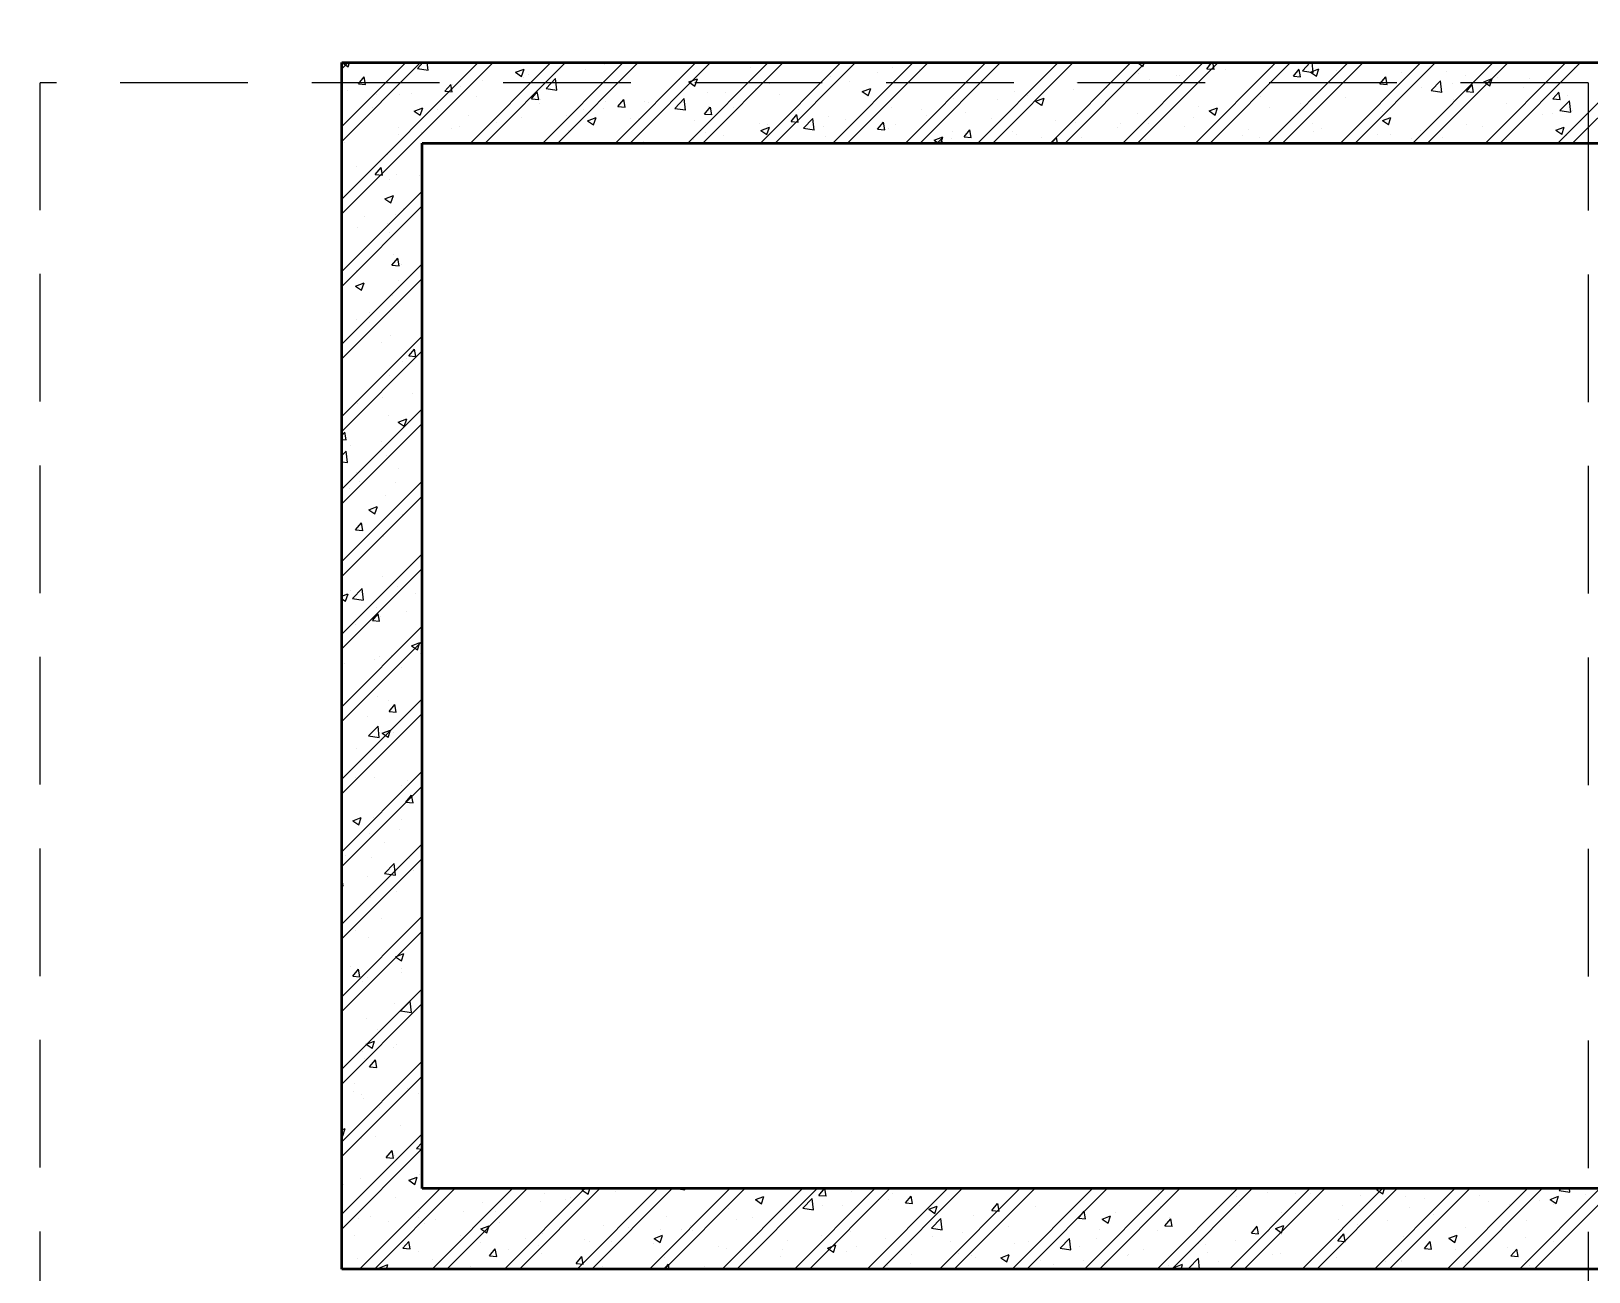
# Model space of a CAD drawing. Header units: millimetres. Extents: x 115500 to 206800, y -6300 to 53700.
# Drawn here: x 131477 to 135351, y 39643 to 42729 of the extents above; entities that cross this region are included whole.
import ezdxf

# ---------------------------------------------------------------- set-up
doc = ezdxf.new("R2010")
doc.units = ezdxf.units.MM
doc.linetypes.add('HIDDEN2', pattern=[4.7625, 3.175, -1.5875])
doc.layers.get('Defpoints').update_dxf_attribs({"color": 151, "lineweight": 9})
for name, color, linetype, lineweight in [('HT_Dim Grid$0$NDC_S_DIM', 1, 'Continuous', 15), ('NDC_S_BEAM', 3, 'HIDDEN2', 20), ('NDC_S_HATCH MATERIAL', 8, 'Continuous', 13), ('NDC_S_WALL', 6, 'Continuous', 35)]:
    doc.layers.add(name, color=color, linetype=linetype, lineweight=lineweight)
doc.styles.add('HT_Dim Grid$0$NDC_DIM', font='', dxfattribs={"width": 0.75})
doc.styles.get('HT_Dim Grid$0$NDC_DIM').set_extended_font_data('Dotum')
doc.dimstyles.new('HT_Dim Grid$0$NDC_dim_150', dxfattribs={"dimscale": 150, "dimtxt": 2.5, "dimasz": 1.5, "dimexe": 1.5, "dimexo": 2.5, "dimgap": 1, "dimtad": 1, "dimdec": 0, "dimzin": 0, "dimdsep": 46, "dimtxsty": 'HT_Dim Grid$0$NDC_DIM', "dimblk": 'HT_Dim Grid$0$DIMMARK', "dimcen": 0.09, "dimdle": 1.2, "dimclrd": 1, "dimclre": 1, "dimclrt": 3, "dimadec": 0, "dimazin": 0, "dimtfac": 1, "dimtdec": 0, "dimtix": 1, "dimtofl": 0, "dimtmove": 0, "dimatfit": 3, "dimfxl": 8, "dimfxlon": 1, "dimtolj": 1, "dimtzin": 0, "dimarcsym": 0})

# ---------------------------------------------------------------- blocks, each defined once
blk = doc.blocks.new('HT_Dim Grid$0$DIMMARK')
at = {"layer": 'HT_Dim Grid$0$NDC_S_DIM', "color": 1}
blk.add_line((-1.5, 0), (1, 0), dxfattribs=at)
at = {"layer": 'HT_Dim Grid$0$NDC_S_DIM', "color": 2, "const_width": 0.1}
blk.add_lwpolyline([(-0.424, -0.424), (0.424, 0.424)], dxfattribs=at)
blk = doc.blocks.new('*D52')
at = {"layer": 'Defpoints', "color": 0, "ltscale": 200, "transparency": 16777216}
for p in [(191600, 51300), (130700, 38500), (191600, 38500)]:
    blk.add_point(p, dxfattribs=at)
at = {"layer": 'HT_Dim Grid$0$NDC_S_DIM', "color": 1, "lineweight": -2, "ltscale": 200, "transparency": 16777216}
for p, q in [((130700, 50100), (130700, 51525)), ((191600, 50100), (191600, 51525)), ((130925, 51300), (191375, 51300))]:
    blk.add_line(p, q, dxfattribs=at)
at = {"layer": 'HT_Dim Grid$0$NDC_S_DIM', "color": 1, "lineweight": -2, "ltscale": 200, "transparency": 16777216, "xscale": 225, "yscale": 225, "zscale": 225, "rotation": 180}
blk.add_blockref('HT_Dim Grid$0$DIMMARK', (130700, 51300), dxfattribs=at)
at = {"layer": 'HT_Dim Grid$0$NDC_S_DIM', "color": 1, "lineweight": -2, "ltscale": 200, "transparency": 16777216, "xscale": 225, "yscale": 225, "zscale": 225}
blk.add_blockref('HT_Dim Grid$0$DIMMARK', (191600, 51300), dxfattribs=at)
at = {"layer": 'HT_Dim Grid$0$NDC_S_DIM', "color": 3, "ltscale": 200, "transparency": 16777216, "insert": (161150, 51637.8), "char_height": 375, "attachment_point": 5, "style": 'HT_Dim Grid$0$NDC_DIM'}
blk.add_mtext('\\A1;60900', dxfattribs=at)
blk = doc.blocks.new('*D53')
at = {"layer": 'Defpoints', "color": 0, "ltscale": 200, "transparency": 16777216}
for p in [(140350, 50100), (130700, 38500), (140350, 38500)]:
    blk.add_point(p, dxfattribs=at)
at = {"layer": 'HT_Dim Grid$0$NDC_S_DIM', "color": 1, "lineweight": -2, "ltscale": 200, "transparency": 16777216}
for p, q in [((130700, 48900), (130700, 50325)), ((140350, 48900), (140350, 50325)), ((130925, 50100), (140125, 50100))]:
    blk.add_line(p, q, dxfattribs=at)
at = {"layer": 'HT_Dim Grid$0$NDC_S_DIM', "color": 1, "lineweight": -2, "ltscale": 200, "transparency": 16777216, "xscale": 225, "yscale": 225, "zscale": 225, "rotation": 180}
blk.add_blockref('HT_Dim Grid$0$DIMMARK', (130700, 50100), dxfattribs=at)
at = {"layer": 'HT_Dim Grid$0$NDC_S_DIM', "color": 1, "lineweight": -2, "ltscale": 200, "transparency": 16777216, "xscale": 225, "yscale": 225, "zscale": 225}
blk.add_blockref('HT_Dim Grid$0$DIMMARK', (140350, 50100), dxfattribs=at)
at = {"layer": 'HT_Dim Grid$0$NDC_S_DIM', "color": 3, "ltscale": 200, "transparency": 16777216, "insert": (135525, 50437.8), "char_height": 375, "attachment_point": 5, "style": 'HT_Dim Grid$0$NDC_DIM'}
blk.add_mtext('\\A1;9650', dxfattribs=at)

msp = doc.modelspace()

# ---------------------------------------------------------------- linework, layer by layer
at = {"layer": 'NDC_S_BEAM', "ltscale": 100}
for p, q in [((131500, 38950), (131500, 42600)), ((135350, 42600), (131500, 42600)), ((135350, 42600), (135350, 38950))]:
    msp.add_line(p, q, dxfattribs=at)
at = {"layer": 'NDC_S_HATCH MATERIAL', "linetype": 'Continuous', "ltscale": 100}
for p, q in [((132250, 42634.8), (132265.5, 42650.4)), ((132250, 42454.5), (132445.8, 42650.4)), ((132250, 42274.2), (132626.2, 42650.4)), ((132250, 42491.3), (132409.1, 42650.4)), ((132250, 42310.9), (132589.4, 42650.4)), ((132251.1, 42650.3), (132251.1, 42650.4)), ((132251.1, 42650.3), (132266, 42640.3)), ((132266, 42640.2), (132269.4, 42650.4)), ((132437.8, 42636), (132451.6, 42650.4)), ((132437.8, 42636), (132464.5, 42631.9)), ((132464.6, 42631.8), (132462.4, 42650.4)), ((132569.7, 42450.4), (132769.7, 42650.4)), ((132606.5, 42450.4), (132806.5, 42650.4)), ((132682.2, 42626.3), (132703.2, 42634.4)), ((132682.2, 42626.3), (132697.1, 42616.2)), ((132697.2, 42616.1), (132703.2, 42634.3)), ((132714.5, 42620.7), (132714.5, 42620.7)), ((132750, 42450.4), (132950, 42650.4)), ((132786.8, 42450.4), (132986.8, 42650.4)), ((132855.5, 42634.4), (132855.5, 42634.4)), ((132904, 42645.6), (132904, 42645.6)), ((132930.3, 42450.4), (133130.3, 42650.4)), ((132967.1, 42450.4), (133167.1, 42650.4)), ((133110.7, 42450.4), (133310.7, 42650.4)), ((133147.4, 42450.4), (133347.4, 42650.4)), ((133265.5, 42638.1), (133265.5, 42638.1)), ((133291, 42450.4), (133491, 42650.4)), ((133327.7, 42450.4), (133527.7, 42650.4)), ((133471.3, 42450.4), (133671.3, 42650.4)), ((133508, 42450.4), (133708, 42650.4)), ((133581.5, 42626.9), (133581.5, 42626.9)), ((133620.5, 42639.1), (133620.5, 42639.1)), ((133651.6, 42450.4), (133851.6, 42650.4)), ((133656.6, 42636.8), (133656.6, 42636.8)), ((133687.3, 42632.3), (133687.3, 42632.3)), ((133688.3, 42450.4), (133888.3, 42650.4)), ((133831.9, 42450.4), (134031.9, 42650.4)), ((133868.7, 42450.4), (134068.7, 42650.4)), ((134012.2, 42450.4), (134212.2, 42650.4)), ((134049, 42450.4), (134249, 42650.4)), ((134192.5, 42450.4), (134392.5, 42650.4)), ((134228.6, 42650.4), (134242.6, 42640.9)), ((134229.3, 42450.4), (134429.3, 42650.4)), ((134232.3, 42623.2), (134232.3, 42623.2)), ((134242.6, 42640.8), (134245.8, 42650.4)), ((134326.7, 42617.4), (134326.7, 42617.4)), ((134334, 42618), (134334, 42618)), ((134372.8, 42450.4), (134572.8, 42650.4)), ((134383.8, 42642.4), (134383.8, 42642.4)), ((134401.4, 42635.3), (134414.1, 42650.4)), ((134401.4, 42635.3), (134419.4, 42633.7)), ((134404.3, 42645.3), (134404.3, 42645.3)), ((134409.6, 42450.4), (134609.6, 42650.4)), ((134419.4, 42633.6), (134416.3, 42650.4)), ((134447.6, 42633), (134447.6, 42633)), ((134501.7, 42647.5), (134501.7, 42647.5)), ((134553.2, 42450.4), (134753.2, 42650.4)), ((134564.5, 42638.5), (134564.5, 42638.5)), ((134589.9, 42450.4), (134789.9, 42650.4)), ((134616.6, 42616.5), (134631.1, 42633.7)), ((134634.6, 42614.8), (134631.1, 42633.6)), ((134639.3, 42630.3), (134658.5, 42650.4)), ((134639.3, 42630.3), (134666, 42626.2)), ((134658.8, 42627), (134679.8, 42635)), ((134658.8, 42627), (134673.7, 42616.9)), ((134666, 42626.1), (134663.2, 42650.4)), ((134673.8, 42616.8), (134679.9, 42634.9)), ((134724.6, 42631.7), (134724.6, 42631.7)), ((134733.5, 42450.4), (134933.5, 42650.4)), ((134770.2, 42450.4), (134970.2, 42650.4)), ((134884.8, 42625), (134884.8, 42625)), ((134913.8, 42450.4), (135113.8, 42650.4)), ((134950.5, 42450.4), (135150.5, 42650.4)), ((134997.4, 42627.8), (134997.4, 42627.8)), ((135044.9, 42618.2), (135044.9, 42618.2)), ((135094.1, 42450.4), (135294.1, 42650.4)), ((135130.8, 42450.4), (135330.8, 42650.4)), ((135151.4, 42648.9), (135151.4, 42648.9)), ((135274.4, 42450.4), (135474.4, 42650.4)), ((135311.2, 42450.4), (135511.2, 42650.4)), ((135314.6, 42639.2), (135314.6, 42639.2)), ((132264, 42579.9), (132264, 42579.9)), ((132291.3, 42597.9), (132305.7, 42615.1)), ((132291.3, 42597.9), (132309.2, 42596.3)), ((132309.2, 42596.2), (132305.8, 42615)), ((132506.5, 42579.1), (132520.9, 42596.3)), ((132506.5, 42579.1), (132524.4, 42577.5)), ((132524.4, 42577.4), (132520.9, 42596.2)), ((132525.8, 42595.8), (132525.8, 42595.8)), ((132545.6, 42590.8), (132545.6, 42590.8)), ((132600.9, 42605.7), (132600.9, 42605.7)), ((132701.4, 42613.3), (132701.4, 42613.3)), ((132758, 42586.4), (132781.4, 42610.7)), ((132758, 42586.4), (132784.7, 42582.2)), ((132784.7, 42582.1), (132781.4, 42610.6)), ((133090.5, 42608.1), (133090.5, 42608.1)), ((133113.3, 42602.3), (133134.3, 42610.3)), ((133113.3, 42602.3), (133128.3, 42592.2)), ((133128.3, 42592.1), (133134.4, 42610.2)), ((133278.4, 42587), (133278.4, 42587)), ((133313.2, 42597.4), (133313.2, 42597.4)), ((133392, 42601.9), (133392, 42601.9)), ((133464.7, 42616.6), (133464.7, 42616.6)), ((133512.3, 42602.3), (133512.3, 42602.3)), ((133544.5, 42578.3), (133565.5, 42586.3)), ((133544.5, 42578.3), (133559.4, 42568.2)), ((133559.4, 42568.1), (133565.5, 42586.2)), ((133922.4, 42579.5), (133922.4, 42579.5)), ((134069.5, 42583.2), (134069.5, 42583.2)), ((134078.3, 42602), (134078.3, 42602)), ((134151.7, 42587.4), (134151.7, 42587.4)), ((134258.9, 42608.1), (134258.9, 42608.1)), ((134616.6, 42616.5), (134634.5, 42614.9)), ((134690, 42586.1), (134690, 42586.1)), ((134831.8, 42597.6), (134846.2, 42614.9)), ((134831.8, 42597.6), (134849.7, 42596.1)), ((134841.6, 42605.3), (134841.6, 42605.3)), ((134849.7, 42596), (134846.3, 42614.8)), ((134936.4, 42589.4), (134936.4, 42589.4)), ((134959.4, 42580.7), (134982.8, 42605)), ((134959.4, 42580.7), (134986.1, 42576.5)), ((134986.2, 42576.4), (134982.8, 42604.9)), ((135011.5, 42599.3), (135011.5, 42599.3)), ((135047, 42578.8), (135061.4, 42596.1)), ((135047, 42578.8), (135064.9, 42577.2)), ((135064.9, 42577.1), (135061.5, 42595.9)), ((135090, 42602.9), (135111, 42611)), ((135090, 42602.9), (135104.9, 42592.9)), ((135104.9, 42592.8), (135111, 42610.9)), ((135125.1, 42614.2), (135125.1, 42614.2)), ((135189.1, 42588.6), (135189.1, 42588.6)), ((135205.1, 42611.4), (135205.1, 42611.4)), ((132327.2, 42539.6), (132327.2, 42539.6)), ((132336.4, 42570.9), (132336.4, 42570.9)), ((132394.1, 42571.6), (132394.1, 42571.6)), ((132424.1, 42573.2), (132424.1, 42573.2)), ((132584.3, 42566.4), (132584.3, 42566.4)), ((132721.6, 42560.2), (132736.1, 42577.5)), ((132721.6, 42560.2), (132739.6, 42558.7)), ((132739.6, 42558.6), (132736.1, 42577.4)), ((132740.6, 42548), (132740.6, 42548)), ((132744.4, 42559.6), (132744.4, 42559.6)), ((132904.6, 42552.9), (132904.6, 42552.9)), ((132915.5, 42578.1), (132915.5, 42578.1)), ((132936.8, 42541.4), (132951.3, 42558.6)), ((132936.8, 42541.4), (132954.7, 42539.8)), ((132954.8, 42539.7), (132951.3, 42558.5)), ((133003.3, 42553.8), (133003.3, 42553.8)), ((133013.8, 42552.1), (133013.8, 42552.1)), ((133064.7, 42546.1), (133064.7, 42546.1)), ((133078.2, 42536.7), (133101.6, 42561.1)), ((133104.9, 42532.5), (133101.6, 42561)), ((133152, 42522.6), (133166.4, 42539.8)), ((133159.2, 42576.3), (133159.2, 42576.3)), ((133162.4, 42542.2), (133162.4, 42542.2)), ((133170, 42520.9), (133166.5, 42539.7)), ((133203.3, 42577.1), (133203.3, 42577.1)), ((133337.3, 42572.3), (133337.3, 42572.3)), ((133770.9, 42560.3), (133770.9, 42560.3)), ((133880.7, 42558.3), (133880.7, 42558.3)), ((133955.8, 42568.2), (133955.8, 42568.2)), ((133975.6, 42554.2), (133996.6, 42562.3)), ((133975.6, 42554.2), (133990.5, 42544.2)), ((133976.8, 42557.4), (133976.8, 42557.4)), ((133990.6, 42544.1), (133996.7, 42562.2)), ((134380.2, 42542.5), (134380.2, 42542.5)), ((134536, 42565), (134536, 42565)), ((134558.2, 42539.6), (134558.2, 42539.6)), ((134633.3, 42549.5), (134633.3, 42549.5)), ((134746.9, 42564.4), (134746.9, 42564.4)), ((135014.1, 42558.6), (135014.1, 42558.6)), ((135147.8, 42549.1), (135147.8, 42549.1)), ((135262.1, 42560), (135276.6, 42577.2)), ((135262.1, 42560), (135280.1, 42558.4)), ((135280.1, 42558.3), (135276.6, 42577.1)), ((135279.6, 42531), (135303, 42555.4)), ((135299.3, 42568.3), (135299.3, 42568.3)), ((135306.3, 42526.8), (135303, 42555.3)), ((132430.1, 42529.5), (132451.1, 42537.6)), ((132430.1, 42529.5), (132445.1, 42519.5)), ((132445.1, 42519.4), (132451.2, 42537.5)), ((132487.4, 42532.9), (132487.4, 42532.9)), ((132565.6, 42518), (132565.6, 42518)), ((132635.6, 42502.4), (132635.6, 42502.4)), ((132647.5, 42526.1), (132647.5, 42526.1)), ((132697.8, 42513.4), (132697.8, 42513.4)), ((132807.7, 42519.3), (132807.7, 42519.3)), ((132825.1, 42527.3), (132825.1, 42527.3)), ((132851.8, 42534.6), (132851.8, 42534.6)), ((132861.3, 42505.5), (132882.3, 42513.6)), ((132861.3, 42505.5), (132876.2, 42495.5)), ((132876.2, 42495.4), (132882.3, 42513.5)), ((132900.2, 42537.2), (132900.2, 42537.2)), ((132967.8, 42512.6), (132967.8, 42512.6)), ((132987.4, 42512.2), (132987.4, 42512.2)), ((133078.2, 42536.7), (133104.9, 42532.6)), ((133128, 42505.8), (133128, 42505.8)), ((133152, 42522.6), (133169.9, 42521)), ((133224.9, 42539.3), (133224.9, 42539.3)), ((133367.2, 42503.8), (133381.6, 42521)), ((133367.2, 42503.8), (133385.1, 42502.2)), ((133385.1, 42502.1), (133381.7, 42520.9)), ((133385, 42532.6), (133385, 42532.6)), ((133398.4, 42487.1), (133421.7, 42511.4)), ((133425.1, 42482.8), (133421.8, 42511.3)), ((133461.1, 42516.7), (133461.1, 42516.7)), ((133502.5, 42508.6), (133502.5, 42508.6)), ((133545.2, 42525.8), (133545.2, 42525.8)), ((133577.6, 42518.4), (133577.6, 42518.4)), ((133582.3, 42484.9), (133596.8, 42502.2)), ((133600.3, 42483.3), (133596.8, 42502.1)), ((133616.9, 42539.2), (133616.9, 42539.2)), ((133691.3, 42533.4), (133691.3, 42533.4)), ((133705.3, 42519), (133705.3, 42519)), ((133801.8, 42527.3), (133801.8, 42527.3)), ((133865.5, 42512.3), (133865.5, 42512.3)), ((134025.6, 42505.5), (134025.6, 42505.5)), ((134074.6, 42502.2), (134074.6, 42502.2)), ((134228.6, 42523.3), (134228.6, 42523.3)), ((134368.7, 42514.7), (134368.7, 42514.7)), ((134406.8, 42530.2), (134427.8, 42538.3)), ((134406.8, 42530.2), (134421.7, 42520.1)), ((134421.7, 42520), (134427.8, 42538.2)), ((134837.9, 42506.2), (134858.9, 42514.2)), ((134837.9, 42506.2), (134852.8, 42496.1)), ((134837.9, 42505.4), (134837.9, 42505.4)), ((134839.2, 42528.5), (134839.2, 42528.5)), ((134852.8, 42496), (134858.9, 42514.1)), ((134993.7, 42527.9), (134993.7, 42527.9)), ((135235.6, 42520.9), (135235.6, 42520.9)), ((135261, 42522.7), (135261, 42522.7)), ((135279.6, 42531), (135306.3, 42526.9)), ((135310.7, 42530.7), (135310.7, 42530.7)), ((132390.4, 42471.7), (132390.4, 42471.7)), ((132390.7, 42488), (132390.7, 42488)), ((132446.9, 42477.5), (132446.9, 42477.5)), ((132522, 42487.4), (132522, 42487.4)), ((132542, 42490.9), (132542, 42490.9)), ((132812.5, 42482.2), (132812.5, 42482.2)), ((133155.5, 42476.4), (133155.5, 42476.4)), ((133199.5, 42468.7), (133199.5, 42468.7)), ((133288.1, 42499), (133288.1, 42499)), ((133292.4, 42481.5), (133313.4, 42489.6)), ((133292.4, 42481.5), (133307.3, 42471.4)), ((133307.4, 42471.3), (133313.4, 42489.5)), ((133309.5, 42497.5), (133309.5, 42497.5)), ((133313.1, 42483.6), (133313.1, 42483.6)), ((133398.4, 42487.1), (133425, 42482.9)), ((133448.3, 42492.3), (133448.3, 42492.3)), ((133451.9, 42467.3), (133451.9, 42467.3)), ((133582.3, 42484.9), (133600.3, 42483.4)), ((133608.4, 42485.5), (133608.4, 42485.5)), ((133626.9, 42497.3), (133626.9, 42497.3)), ((133723.5, 42457.5), (133744.6, 42465.5)), ((133739.5, 42450.4), (133744.6, 42465.4)), ((133768.6, 42478.7), (133768.6, 42478.7)), ((133797.5, 42466.1), (133812, 42483.3)), ((133797.5, 42466.1), (133815.5, 42464.5)), ((133815.5, 42464.4), (133812, 42483.2)), ((133918.8, 42479.7), (133918.8, 42479.7)), ((133928.7, 42472), (133928.7, 42472)), ((133990.5, 42464.9), (133990.5, 42464.9)), ((134015.3, 42450.4), (134027.2, 42464.5)), ((134029.8, 42450.4), (134027.2, 42464.4)), ((134088.9, 42465.2), (134088.9, 42465.2)), ((134180, 42489.8), (134180, 42489.8)), ((134185.8, 42498.7), (134185.8, 42498.7)), ((134255.1, 42499.7), (134255.1, 42499.7)), ((134345.9, 42492), (134345.9, 42492)), ((134489.3, 42468.5), (134489.3, 42468.5)), ((134506, 42485.2), (134506, 42485.2)), ((134532.3, 42465.1), (134532.3, 42465.1)), ((134664.2, 42498.5), (134664.2, 42498.5)), ((134666.2, 42478.4), (134666.2, 42478.4)), ((134686.4, 42486.2), (134686.4, 42486.2)), ((134826.3, 42471.7), (134826.3, 42471.7)), ((134857.4, 42471.1), (134857.4, 42471.1)), ((134911.1, 42462.7), (134911.1, 42462.7)), ((134932.5, 42481), (134932.5, 42481)), ((134986.5, 42464.9), (134986.5, 42464.9)), ((135046.2, 42495.9), (135046.2, 42495.9)), ((135086, 42492.7), (135086, 42492.7)), ((135269, 42482.1), (135290, 42490.2)), ((135269, 42482.1), (135284, 42472.1)), ((135284, 42472), (135290.1, 42490.1)), ((135295.6, 42468.4), (135295.6, 42468.4)), ((132257.4, 42452.6), (132257.4, 42452.6)), ((132637.5, 42452.1), (132637.5, 42452.1)), ((132999.7, 42453.9), (132999.7, 42453.9)), ((133124.4, 42458.8), (133124.4, 42458.8)), ((133723.5, 42457.5), (133734.1, 42450.4)), ((133731, 42450.4), (133741.9, 42461.7)), ((133743.2, 42450.4), (133741.9, 42461.7)), ((133767.3, 42460.5), (133767.3, 42460.5)), ((134249, 42458.4), (134249, 42458.4)), ((134409.2, 42451.7), (134409.2, 42451.7)), ((135146.6, 42458.1), (135146.6, 42458.1)), ((135306.8, 42451.4), (135306.8, 42451.4)), ((132287.6, 42392.1), (132287.6, 42392.1)), ((132332.9, 42372.2), (132347.4, 42389.5)), ((132350.9, 42370.6), (132347.4, 42389.4)), ((132364.5, 42420.7), (132364.5, 42420.7)), ((132332.9, 42372.2), (132350.8, 42370.7)), ((132368, 42359.2), (132368, 42359.2)), ((132386.8, 42371.9), (132386.8, 42371.9)), ((132443.1, 42369.1), (132443.1, 42369.1)), ((132250, 42130.6), (132450, 42330.6)), ((132357.1, 42312), (132378.1, 42320.1)), ((132357.1, 42312), (132372.1, 42301.9)), ((132372.1, 42301.8), (132378.2, 42320)), ((132250, 42093.9), (132450, 42293.9)), ((132383.1, 42272), (132383.1, 42272)), ((132402.2, 42287.1), (132402.2, 42287.1)), ((132289.1, 42240.9), (132289.1, 42240.9)), ((132306, 42267.4), (132306, 42267.4)), ((132364.2, 42250.8), (132364.2, 42250.8)), ((132369.3, 42227.1), (132369.3, 42227.1)), ((132374.5, 42146.6), (132389, 42163.8)), ((132379.5, 42172.1), (132379.5, 42172.1)), ((132392.5, 42144.9), (132389, 42163.7)), ((132250, 41950.3), (132450, 42150.3)), ((132250, 41913.6), (132450, 42113.6)), ((132285.2, 42132.4), (132285.2, 42132.4)), ((132374.5, 42146.6), (132392.5, 42145)), ((132398.9, 42147.4), (132398.9, 42147.4)), ((132284.1, 42094.5), (132305.1, 42102.5)), ((132284.1, 42094.5), (132299.1, 42084.4)), ((132299.1, 42084.3), (132305.2, 42102.4)), ((132389.8, 42108.1), (132389.8, 42108.1)), ((132406.5, 42108.1), (132406.5, 42108.1)), ((132375.8, 42072.3), (132375.8, 42072.3)), ((132286.7, 42012.2), (132286.7, 42012.2)), ((132319.9, 42029.1), (132319.9, 42029.1)), ((132250, 41770), (132450, 41970)), ((132372.2, 41972.4), (132372.2, 41972.4)), ((132250, 41733.3), (132450, 41933.3)), ((132251.2, 41921.3), (132251.2, 41921.3)), ((132348.1, 41954.8), (132348.1, 41954.8)), ((132416.2, 41920.9), (132430.6, 41938.2)), ((132416.2, 41920.9), (132434.1, 41919.3)), ((132430.5, 41935.7), (132430.5, 41935.7)), ((132434.1, 41919.2), (132430.6, 41938)), ((132401.3, 41907.2), (132401.3, 41907.2)), ((132411.3, 41914.5), (132411.3, 41914.5)), ((132368.5, 41872.5), (132368.5, 41872.5)), ((132351.6, 41817.4), (132351.6, 41817.4)), ((132426.7, 41827.2), (132426.7, 41827.2)), ((132250, 41589.7), (132450, 41789.7)), ((132288.4, 41802.3), (132288.4, 41802.3)), ((132364.9, 41772.7), (132364.9, 41772.7)), ((132448.5, 41795.6), (132448.5, 41795.6)), ((132250, 41552.9), (132450, 41752.9)), ((132250, 41722.9), (132257.1, 41731.3)), ((132260.6, 41712.4), (132257.1, 41731.2)), ((132388.9, 41728.2), (132388.9, 41728.2)), ((132390.2, 41756.1), (132411.2, 41764.2)), ((132390.2, 41756.1), (132405.1, 41746.1)), ((132405.2, 41746), (132411.3, 41764.1)), ((132250, 41713.4), (132260.5, 41712.5)), ((132272.6, 41699), (132272.6, 41699)), ((132347.7, 41708.9), (132347.7, 41708.9)), ((132250, 41673.6), (132260.4, 41684.4)), ((132250, 41658), (132263.7, 41655.9)), ((132263.7, 41655.8), (132260.4, 41684.3)), ((132361.2, 41672.8), (132361.2, 41672.8)), ((132285.8, 41632.3), (132285.8, 41632.3)), ((132390.1, 41642.3), (132390.1, 41642.3)), ((132250, 41409.4), (132450, 41609.4)), ((132250, 41372.6), (132450, 41572.6)), ((132268.8, 41590.6), (132268.8, 41590.6)), ((132293.2, 41608.7), (132293.2, 41608.7)), ((132357.6, 41572.9), (132357.6, 41572.9)), ((132382.4, 41605.6), (132382.4, 41605.6)), ((132317.2, 41538.6), (132338.2, 41546.6)), ((132317.2, 41538.6), (132332.1, 41528.5)), ((132332.2, 41528.4), (132338.3, 41546.5)), ((132284.2, 41488.4), (132298.7, 41505.7)), ((132302.2, 41486.8), (132298.7, 41505.6)), ((132400.4, 41527.3), (132400.4, 41527.3)), ((132284.2, 41488.4), (132302.2, 41486.9)), ((132303.5, 41487.2), (132303.5, 41487.2)), ((132330.4, 41489.8), (132330.4, 41489.8)), ((132353.9, 41473.1), (132353.9, 41473.1)), ((132250, 41229.1), (132450, 41429.1)), ((132250, 41192.3), (132450, 41392.3)), ((132414.1, 41393.9), (132414.1, 41393.9)), ((132276.8, 41318.1), (132300.1, 41342.5)), ((132303.5, 41313.9), (132300.2, 41342.4)), ((132350.3, 41373.2), (132350.3, 41373.2)), ((132388, 41348.3), (132388, 41348.3)), ((132250, 41323.3), (132265.2, 41329.1)), ((132250, 41317.1), (132259.2, 41311)), ((132259.2, 41310.9), (132265.3, 41329)), ((132272, 41336.5), (132272, 41336.5)), ((132276.8, 41318.1), (132303.4, 41314)), ((132432.2, 41329.7), (132432.2, 41329.7)), ((132325.8, 41262.8), (132340.3, 41280)), ((132325.8, 41262.8), (132343.8, 41261.2)), ((132335.1, 41275.5), (132335.1, 41275.5)), ((132335.3, 41296.2), (132335.3, 41296.2)), ((132343.8, 41261.1), (132340.3, 41279.9)), ((132346.6, 41273.3), (132346.6, 41273.3)), ((132410.2, 41285.4), (132410.2, 41285.4)), ((132250, 41048.8), (132450, 41248.8)), ((132285, 41252.4), (132285, 41252.4)), ((132250, 41012), (132450, 41212)), ((132423.3, 41200.3), (132444.3, 41208.3)), ((132423.3, 41200.3), (132438.2, 41190.2)), ((132438.3, 41190.1), (132444.3, 41208.2)), ((132256.2, 41157.2), (132256.2, 41157.2)), ((132331.3, 41167.1), (132331.3, 41167.1)), ((132343, 41173.5), (132343, 41173.5)), ((132372.5, 41177.2), (132372.5, 41177.2)), ((132399.5, 41147.4), (132399.5, 41147.4)), ((132444.9, 41182.1), (132444.9, 41182.1)), ((132250, 40868.4), (132450, 41068.4)), ((132339.4, 41073.6), (132339.4, 41073.6)), ((132250, 40831.7), (132450, 41031.7)), ((132252.4, 41048.8), (132252.4, 41048.8)), ((132366, 41063.7), (132366, 41063.7)), ((132367.5, 41037.1), (132381.9, 41054.3)), ((132367.5, 41037.1), (132385.4, 41035.5)), ((132385.4, 41035.4), (132382, 41054.2)), ((132314, 41023.9), (132314, 41023.9)), ((132316.5, 40976.2), (132339.9, 41000.6)), ((132343.2, 40972), (132339.9, 41000.5)), ((132350.3, 40982.7), (132371.3, 40990.8)), ((132365.3, 40972.5), (132371.3, 40990.7)), ((132316.5, 40976.2), (132343.2, 40972.1)), ((132335.7, 40973.7), (132335.7, 40973.7)), ((132350.3, 40982.7), (132365.2, 40972.6)), ((132377.3, 40983.6), (132377.3, 40983.6)), ((132387.1, 40968.4), (132387.1, 40968.4)), ((132287.1, 40945.4), (132287.1, 40945.4)), ((132250, 40688.1), (132450, 40888.1)), ((132332.1, 40873.8), (132332.1, 40873.8)), ((132250, 40651.4), (132450, 40851.4)), ((132254.4, 40871.4), (132254.4, 40871.4)), ((132284.1, 40872.5), (132284.1, 40872.5)), ((132397.7, 40852), (132397.7, 40852)), ((132414.5, 40864.6), (132414.5, 40864.6)), ((132409.1, 40811.5), (132423.6, 40828.7)), ((132409.1, 40811.5), (132427, 40809.9)), ((132427.1, 40809.8), (132423.6, 40828.6)), ((132277.3, 40765.2), (132298.3, 40773.2)), ((132277.3, 40765.2), (132292.2, 40755.1)), ((132292.3, 40755), (132298.3, 40773.1)), ((132328.4, 40774), (132328.4, 40774)), ((132398.6, 40767.5), (132398.6, 40767.5)), ((132318.7, 40733.7), (132318.7, 40733.7)), ((132393.8, 40743.6), (132393.8, 40743.6)), ((132250, 40507.8), (132450, 40707.8)), ((132356.1, 40711.3), (132356.1, 40711.3)), ((132250, 40471.1), (132450, 40671.1)), ((132259.2, 40677.8), (132259.2, 40677.8)), ((132324.8, 40674.1), (132324.8, 40674.1)), ((132356.3, 40634.3), (132379.7, 40658.7)), ((132383, 40630.1), (132379.7, 40658.6)), ((132419.3, 40671), (132419.3, 40671)), ((132250, 40621.8), (132250, 40621.9)), ((132253.5, 40602.9), (132250, 40621.8)), ((132250, 40603.4), (132253.5, 40603.1)), ((132314.9, 40625.3), (132314.9, 40625.3)), ((132356.3, 40634.3), (132383, 40630.2)), ((132428.5, 40640.2), (132428.5, 40640.2)), ((132321.1, 40574.2), (132321.1, 40574.2)), ((132386.3, 40588.5), (132386.3, 40588.5)), ((132250, 40327.5), (132450, 40527.5)), ((132296.4, 40558.9), (132296.4, 40558.9)), ((132250, 40290.8), (132450, 40490.8)), ((132283.2, 40492.6), (132283.2, 40492.6)), ((132349.6, 40521.9), (132349.6, 40521.9)), ((132317.5, 40474.4), (132317.5, 40474.4)), ((132383.4, 40426.8), (132404.4, 40434.9)), ((132383.4, 40426.8), (132398.3, 40416.8)), ((132398.3, 40416.7), (132404.4, 40434.8)), ((132270.7, 40403.6), (132270.7, 40403.6)), ((132277.2, 40379), (132291.6, 40396.2)), ((132277.2, 40379), (132295.1, 40377.4)), ((132295.1, 40377.3), (132291.7, 40396.1)), ((132313.8, 40374.5), (132313.8, 40374.5)), ((132397.8, 40387.7), (132397.8, 40387.7)), ((132398.1, 40398.8), (132398.1, 40398.8)), ((132250, 40147.2), (132450, 40347.2)), ((132301.2, 40365.3), (132301.2, 40365.3)), ((132250, 40110.5), (132450, 40310.5)), ((132381.2, 40310.2), (132381.2, 40310.2)), ((132396.1, 40292.4), (132419.5, 40316.8)), ((132396.1, 40292.4), (132422.8, 40288.3)), ((132422.8, 40288.2), (132419.5, 40316.7)), ((132310.2, 40274.6), (132310.2, 40274.6)), ((132310.4, 40209.3), (132331.4, 40217.3)), ((132325.3, 40199.1), (132331.4, 40217.2)), ((132338.4, 40246.3), (132338.4, 40246.3)), ((132302.3, 40191.9), (132302.3, 40191.9)), ((132310.4, 40209.3), (132325.3, 40199.2)), ((132377.4, 40201.8), (132377.4, 40201.8)), ((132385.4, 40208.7), (132385.4, 40208.7)), ((132250, 39966.9), (132450, 40166.9)), ((132306.5, 40174.8), (132306.5, 40174.8)), ((132318.8, 40153.3), (132333.3, 40170.5)), ((132318.8, 40153.3), (132336.7, 40151.7)), ((132336.8, 40151.6), (132333.3, 40170.4)), ((132250, 39930.1), (132450, 40130.1)), ((132282.3, 40112.8), (132282.3, 40112.8)), ((132280, 40093), (132280, 40093)), ((132298.5, 40083.4), (132298.5, 40083.4)), ((132302.9, 40074.9), (132302.9, 40074.9)), ((132412.1, 40098.4), (132412.1, 40098.4)), ((132440.2, 40086.2), (132440.2, 40086.2)), ((132343.3, 40052.7), (132343.3, 40052.7)), ((132250, 39996.6), (132258.4, 39999.8)), ((132250, 39786.6), (132450, 39986.6)), ((132250, 39983.2), (132252.3, 39981.7)), ((132252.4, 39981.6), (132258.4, 39999.7)), ((132396.9, 40007.8), (132396.9, 40007.8)), ((132250, 39749.8), (132450, 39949.8)), ((132299.2, 39975), (132299.2, 39975)), ((132333.2, 39980.1), (132333.2, 39980.1)), ((132360.4, 39927.6), (132374.9, 39944.9)), ((132378.4, 39926), (132374.9, 39944.8)), ((132435.9, 39950.5), (132450, 39965.3)), ((132435.9, 39950.5), (132450, 39948.4)), ((132360.4, 39927.6), (132378.4, 39926.1)), ((132380.5, 39933.7), (132380.5, 39933.7)), ((132295.6, 39875.2), (132295.6, 39875.2)), ((132416.5, 39871), (132437.5, 39879)), ((132416.5, 39871), (132431.4, 39860.9)), ((132431.4, 39860.8), (132437.5, 39878.9)), ((132443.7, 39886.7), (132443.7, 39886.7)), ((132447.1, 39894.4), (132447.1, 39894.4)), ((132254.3, 39861.7), (132254.3, 39861.7)), ((132294.1, 39650.4), (132494.1, 39850.4)), ((132330.8, 39650.4), (132530.8, 39850.4)), ((132384.5, 39828.8), (132384.5, 39828.8)), ((132474.4, 39650.4), (132674.4, 39850.4)), ((132511.2, 39650.4), (132711.2, 39850.4)), ((132654.7, 39650.4), (132854.7, 39850.4)), ((132691.5, 39650.4), (132891.5, 39850.4)), ((132753.3, 39838.1), (132753.3, 39838.1)), ((132818.1, 39828), (132818.1, 39828)), ((132835, 39650.4), (133035, 39850.4)), ((132847.6, 39846.9), (132856.5, 39850.4)), ((132847.6, 39846.9), (132862.5, 39836.9)), ((132862.6, 39836.8), (132867.1, 39850.4)), ((132871.8, 39650.4), (133071.8, 39850.4)), ((132931.7, 39843), (132931.7, 39843)), ((133015.3, 39650.4), (133215.3, 39850.4)), ((133052.1, 39650.4), (133252.1, 39850.4)), ((133081.8, 39850.4), (133102.9, 39847.1)), ((133102.9, 39847), (133102.5, 39850.4)), ((133195.7, 39650.4), (133395.7, 39850.4)), ((133232.4, 39650.4), (133432.4, 39850.4)), ((133278.8, 39822.9), (133299.8, 39831)), ((133293.7, 39812.7), (133299.8, 39830.9)), ((133376, 39650.4), (133576, 39850.4)), ((133412.7, 39650.4), (133612.7, 39850.4)), ((133436.3, 39833.5), (133450.4, 39850.4)), ((133436.3, 39833.5), (133454.2, 39832)), ((133454.3, 39831.8), (133450.9, 39850.4)), ((133518.4, 39842.8), (133518.4, 39842.8)), ((133556.3, 39650.4), (133756.3, 39850.4)), ((133593, 39650.4), (133793, 39850.4)), ((133620.7, 39838.1), (133620.7, 39838.1)), ((133651.5, 39814.7), (133666, 39831.9)), ((133669.5, 39813), (133666, 39831.8)), ((133736.6, 39650.4), (133936.6, 39850.4)), ((133773.3, 39650.4), (133973.3, 39850.4)), ((133798.6, 39849.2), (133798.6, 39849.2)), ((133916.9, 39650.4), (134116.9, 39850.4)), ((133953.7, 39650.4), (134153.7, 39850.4)), ((134097.2, 39650.4), (134297.2, 39850.4)), ((134134, 39650.4), (134334, 39850.4)), ((134277.5, 39650.4), (134477.5, 39850.4)), ((134281.7, 39846.1), (134281.7, 39846.1)), ((134314.3, 39650.4), (134514.3, 39850.4)), ((134457.8, 39650.4), (134657.8, 39850.4)), ((134462.4, 39845.8), (134462.4, 39845.8)), ((134476.1, 39830.5), (134476.1, 39830.5)), ((134494.6, 39650.4), (134694.6, 39850.4)), ((134551.2, 39840.3), (134551.2, 39840.3)), ((134622.5, 39839), (134622.5, 39839)), ((134638.2, 39650.4), (134838.2, 39850.4)), ((134658, 39839.3), (134658, 39839.3)), ((134674.9, 39650.4), (134874.9, 39850.4)), ((134782.7, 39832.2), (134782.7, 39832.2)), ((134818.5, 39650.4), (135018.5, 39850.4)), ((134824.2, 39847.6), (134831.5, 39850.4)), ((134824.2, 39847.6), (134839.2, 39837.5)), ((134839.2, 39837.4), (134843.5, 39850.4)), ((134855.2, 39650.4), (135055.2, 39850.4)), ((134895.2, 39831.5), (134895.2, 39831.5)), ((134998.8, 39650.4), (135198.8, 39850.4)), ((135035.5, 39650.4), (135235.5, 39850.4)), ((135079.8, 39833.5), (135079.8, 39833.5)), ((135179.1, 39650.4), (135379.1, 39850.4)), ((135215.8, 39650.4), (135415.8, 39850.4)), ((135255.4, 39823.6), (135276.4, 39831.6)), ((135270.3, 39813.4), (135276.4, 39831.5)), ((135277.6, 39845.5), (135282.3, 39850.4)), ((135277.6, 39845.5), (135304.3, 39841.4)), ((135304.3, 39841.3), (135303.3, 39850.4)), ((135342.3, 39836.6), (135342.3, 39836.6)), ((132443.5, 39794.5), (132443.5, 39794.5)), ((132553.5, 39793.2), (132553.5, 39793.2)), ((132599.3, 39817), (132599.3, 39817)), ((132631.3, 39792.9), (132631.3, 39792.9)), ((132743, 39818.2), (132743, 39818.2)), ((132806.3, 39823), (132806.3, 39823)), ((133211, 39801.1), (133211, 39801.1)), ((133278.8, 39822.9), (133293.7, 39812.8)), ((133362.6, 39820.3), (133362.6, 39820.3)), ((133396.4, 39801.6), (133419.7, 39825.9)), ((133396.4, 39801.6), (133423.1, 39797.4)), ((133423.1, 39797.3), (133419.8, 39825.8)), ((133420.5, 39799.4), (133420.5, 39799.4)), ((133445.7, 39808.1), (133445.7, 39808.1)), ((133495.6, 39809.3), (133495.6, 39809.3)), ((133609.2, 39824.3), (133609.2, 39824.3)), ((133651.5, 39814.7), (133669.4, 39813.1)), ((133709.9, 39798.9), (133730.9, 39806.9)), ((133709.9, 39798.9), (133724.8, 39788.8)), ((133724.8, 39788.7), (133730.9, 39806.8)), ((133866.7, 39795.9), (133881.1, 39813.1)), ((133866.7, 39795.9), (133884.6, 39794.3)), ((133884.6, 39794.2), (133881.2, 39813)), ((133976.1, 39805.7), (133976.1, 39805.7)), ((134081.8, 39777), (134096.3, 39794.3)), ((134099.8, 39775.4), (134096.3, 39794.2)), ((134130.1, 39826.8), (134130.1, 39826.8)), ((134173, 39790.6), (134173, 39790.6)), ((134286.6, 39805.5), (134286.6, 39805.5)), ((134483.1, 39809.3), (134483.1, 39809.3)), ((134587.9, 39789.8), (134587.9, 39789.8)), ((134739.4, 39809), (134739.4, 39809)), ((134904.9, 39803.5), (134904.9, 39803.5)), ((134942.8, 39825.5), (134942.8, 39825.5)), ((135103, 39818.7), (135103, 39818.7)), ((135153.5, 39811.7), (135153.5, 39811.7)), ((135228.6, 39821.6), (135228.6, 39821.6)), ((135255.4, 39823.6), (135270.3, 39813.5)), ((135263.1, 39811.9), (135263.1, 39811.9)), ((132291.9, 39775.3), (132291.9, 39775.3)), ((132322.1, 39780.4), (132322.1, 39780.4)), ((132364.8, 39768.4), (132364.8, 39768.4)), ((132439.9, 39778.3), (132439.9, 39778.3)), ((132456.4, 39762.9), (132456.4, 39762.9)), ((132482.2, 39773.7), (132482.2, 39773.7)), ((132595.5, 39750.2), (132616.6, 39758.2)), ((132595.5, 39750.2), (132610.5, 39740.1)), ((132610.5, 39740), (132616.6, 39758.1)), ((132642.4, 39766.9), (132642.4, 39766.9)), ((132802.5, 39760.1), (132802.5, 39760.1)), ((132901.2, 39757.5), (132901.2, 39757.5)), ((132962.7, 39753.4), (132962.7, 39753.4)), ((133057, 39779.9), (133057, 39779.9)), ((133117.4, 39759.5), (133117.4, 39759.5)), ((133231, 39774.5), (133231, 39774.5)), ((133270.8, 39778), (133270.8, 39778)), ((133668.8, 39764), (133668.8, 39764)), ((133716.5, 39751.9), (133739.9, 39776.3)), ((133716.5, 39751.9), (133743.2, 39747.8)), ((133743.3, 39747.7), (133739.9, 39776.2)), ((133820.3, 39783.2), (133820.3, 39783.2)), ((133908.4, 39755.7), (133908.4, 39755.7)), ((134081.8, 39777), (134099.8, 39775.5)), ((134097.9, 39780.7), (134097.9, 39780.7)), ((134141, 39774.8), (134162, 39782.9)), ((134141, 39774.8), (134156, 39764.8)), ((134156, 39764.7), (134162.1, 39782.8)), ((134297, 39758.2), (134311.5, 39775.5)), ((134297, 39758.2), (134315, 39756.7)), ((134308.1, 39779.2), (134308.1, 39779.2)), ((134315, 39756.5), (134311.5, 39775.3)), ((134433.8, 39768.7), (134433.8, 39768.7)), ((134512.2, 39739.4), (134526.7, 39756.6)), ((134530.2, 39737.7), (134526.7, 39756.5)), ((134572.2, 39750.8), (134593.2, 39758.9)), ((134572.2, 39750.8), (134587.1, 39740.8)), ((134587.1, 39740.7), (134593.2, 39758.8)), ((134729.9, 39773.4), (134729.9, 39773.4)), ((134775.4, 39761.9), (134775.4, 39761.9)), ((134850.5, 39771.8), (134850.5, 39771.8)), ((134964.1, 39786.8), (134964.1, 39786.8)), ((135045.6, 39752.8), (135045.6, 39752.8)), ((135197.1, 39772), (135197.1, 39772)), ((132281.4, 39732.9), (132281.4, 39732.9)), ((132385.3, 39740.1), (132385.3, 39740.1)), ((132402, 39702), (132416.5, 39719.2)), ((132420, 39700.3), (132416.5, 39719.1)), ((132545.5, 39733.4), (132545.5, 39733.4)), ((132595.6, 39717.1), (132595.6, 39717.1)), ((132705.6, 39726.6), (132705.6, 39726.6)), ((132749.7, 39738.2), (132749.7, 39738.2)), ((132852.8, 39724.7), (132852.8, 39724.7)), ((132865.8, 39719.8), (132865.8, 39719.8)), ((132920.9, 39718), (132920.9, 39718)), ((133025.9, 39713.1), (133025.9, 39713.1)), ((133026.7, 39726.1), (133047.7, 39734.2)), ((133026.7, 39726.1), (133041.6, 39716.1)), ((133041.6, 39716), (133047.7, 39734.1)), ((133042.3, 39749.6), (133042.3, 39749.6)), ((133095.8, 39748), (133095.8, 39748)), ((133122.8, 39746.6), (133122.8, 39746.6)), ((133282.9, 39739.8), (133282.9, 39739.8)), ((133358.9, 39720.4), (133358.9, 39720.4)), ((133443.1, 39733.1), (133443.1, 39733.1)), ((133514.7, 39742.9), (133514.7, 39742.9)), ((133603.2, 39726.3), (133603.2, 39726.3)), ((133719.7, 39730.9), (133719.7, 39730.9)), ((133763.4, 39719.5), (133763.4, 39719.5)), ((133794.8, 39740.8), (133794.8, 39740.8)), ((133923.5, 39712.8), (133923.5, 39712.8)), ((133958.2, 39719.2), (133958.2, 39719.2)), ((134036.7, 39702.3), (134060.1, 39726.6)), ((134063.4, 39698), (134060.1, 39726.5)), ((134126.5, 39727), (134126.5, 39727)), ((134133.2, 39749.2), (134133.2, 39749.2)), ((134278, 39746.2), (134278, 39746.2)), ((134380, 39713.4), (134380, 39713.4)), ((134397.2, 39712.1), (134397.2, 39712.1)), ((134472.3, 39722), (134472.3, 39722)), ((134512.2, 39739.4), (134530.1, 39737.8)), ((134555, 39743.4), (134555, 39743.4)), ((134585.9, 39737), (134585.9, 39737)), ((134727.4, 39720.6), (134741.8, 39737.8)), ((134727.4, 39720.6), (134745.3, 39719)), ((134745.3, 39718.9), (134741.9, 39737.7)), ((134891.6, 39731.6), (134891.6, 39731.6)), ((134942.6, 39701.7), (134957, 39719)), ((134960.5, 39700.1), (134957.1, 39718.9)), ((135003.3, 39726.8), (135024.3, 39734.9)), ((135003.3, 39726.8), (135018.2, 39716.7)), ((135018.3, 39716.6), (135024.3, 39734.8)), ((135194.4, 39728.5), (135194.4, 39728.5)), ((135263.3, 39718.2), (135263.3, 39718.2)), ((132288.3, 39675.4), (132288.3, 39675.4)), ((132402, 39702), (132420, 39700.4)), ((132439.8, 39694.6), (132439.8, 39694.6)), ((132474.6, 39674.9), (132474.6, 39674.9)), ((132617.2, 39683.2), (132631.7, 39700.4)), ((132617.2, 39683.2), (132635.2, 39681.6)), ((132635.2, 39681.5), (132631.7, 39700.3)), ((132664.1, 39699.8), (132664.1, 39699.8)), ((132739.2, 39709.7), (132739.2, 39709.7)), ((132745.9, 39687.9), (132745.9, 39687.9)), ((132832.4, 39664.3), (132846.9, 39681.6)), ((132850.4, 39662.7), (132846.9, 39681.5)), ((133053.4, 39680.1), (133053.4, 39680.1)), ((133186.1, 39706.3), (133186.1, 39706.3)), ((133207.4, 39701.2), (133207.4, 39701.2)), ((133341.5, 39681.1), (133341.5, 39681.1)), ((133346.2, 39699.5), (133346.2, 39699.5)), ((133416.6, 39691), (133416.6, 39691)), ((133457.8, 39702.1), (133478.8, 39710.2)), ((133457.8, 39702.1), (133472.7, 39692.1)), ((133472.8, 39691.9), (133478.9, 39710.1)), ((133506.3, 39692.8), (133506.3, 39692.8)), ((133530.3, 39705.9), (133530.3, 39705.9)), ((133666.5, 39686), (133666.5, 39686)), ((133783.2, 39689.1), (133783.2, 39689.1)), ((133816.7, 39683.4), (133816.7, 39683.4)), ((133826.6, 39679.2), (133826.6, 39679.2)), ((133889, 39678.1), (133910, 39686.2)), ((133889, 39678.1), (133903.9, 39668)), ((133903.9, 39667.9), (133910, 39686)), ((133972.5, 39705.9), (133972.5, 39705.9)), ((133986.8, 39672.5), (133986.8, 39672.5)), ((134036.7, 39702.3), (134063.4, 39698.1)), ((134083.7, 39706), (134083.7, 39706)), ((134205, 39683.3), (134205, 39683.3)), ((134207.7, 39687.2), (134207.7, 39687.2)), ((134243.8, 39699.2), (134243.8, 39699.2)), ((134356.9, 39652.6), (134380.3, 39677)), ((134383.4, 39650.4), (134380.3, 39676.9)), ((134404, 39692.5), (134404, 39692.5)), ((134564.1, 39685.7), (134564.1, 39685.7)), ((134584.2, 39689.9), (134584.2, 39689.9)), ((134724.3, 39678.9), (134724.3, 39678.9)), ((134735.8, 39709.1), (134735.8, 39709.1)), ((134942.6, 39701.7), (134960.5, 39700.2)), ((135019.4, 39698.5), (135019.4, 39698.5)), ((135074.6, 39693.4), (135074.6, 39693.4)), ((135149.7, 39703.3), (135149.7, 39703.3)), ((135157.7, 39682.9), (135172.2, 39700.2)), ((135157.7, 39682.9), (135175.7, 39681.3)), ((135175.7, 39681.2), (135172.2, 39700)), ((135349.3, 39694.6), (135349.3, 39694.6)), ((132343.5, 39653.4), (132364.5, 39661.5)), ((132343.5, 39653.4), (132348, 39650.4)), ((132360.8, 39650.4), (132364.5, 39661.4)), ((132361, 39659.9), (132361, 39659.9)), ((132570.9, 39657.9), (132570.9, 39657.9)), ((132832.4, 39664.3), (132850.3, 39662.8)), ((132897.5, 39657.6), (132897.5, 39657.6)), ((133051.6, 39650.4), (133062, 39662.8)), ((133064.3, 39650.4), (133062.1, 39662.6)), ((133152.1, 39656.1), (133152.1, 39656.1)), ((133608.3, 39659.1), (133608.3, 39659.1)), ((133665.1, 39664.2), (133665.1, 39664.2)), ((134019, 39662.3), (134019, 39662.3)), ((134030.1, 39653.3), (134030.1, 39653.3)), ((134094.1, 39672.2), (134094.1, 39672.2)), ((134146.9, 39665.7), (134146.9, 39665.7)), ((134307.1, 39658.9), (134307.1, 39658.9)), ((134320.1, 39654.1), (134341.1, 39662.1)), ((134320.1, 39654.1), (134325.6, 39650.4)), ((134337.2, 39650.4), (134341.1, 39662)), ((134356.9, 39652.6), (134371.4, 39650.4)), ((134430.2, 39668.8), (134430.2, 39668.8)), ((134467.2, 39652.2), (134467.2, 39652.2)), ((134771.5, 39653.5), (134771.5, 39653.5)), ((134844.5, 39668.4), (134844.5, 39668.4)), ((134884.4, 39672.2), (134884.4, 39672.2)), ((134885.2, 39668.4), (134885.2, 39668.4)), ((135042, 39652.9), (135042, 39652.9)), ((135044.6, 39665.4), (135044.6, 39665.4)), ((135193.5, 39672.1), (135193.5, 39672.1)), ((135204.7, 39658.6), (135204.7, 39658.6))]:
    msp.add_line(p, q, dxfattribs=at)
at = {"layer": 'NDC_S_WALL', "ltscale": 100}
for p, q in [((132250, 42650.4), (138250, 42650.4)), ((132250, 39650.4), (132250, 42650.4)), ((132450, 42450.4), (138050, 42450.4)), ((132450, 39850.4), (132450, 42450.4)), ((138050, 39850.4), (132450, 39850.4)), ((138250, 39650.4), (132250, 39650.4))]:
    msp.add_line(p, q, dxfattribs=at)

# ---------------------------------------------------------------- dimensions: what is measured, and where the dimension line sits
at = {"layer": 'HT_Dim Grid$0$NDC_S_DIM', "ltscale": 200}
for base, p2, picture, middle in [((191600, 51300), (191600, 38500), '*D52', (161150, 51637.8)), ((140350, 50100), (140350, 38500), '*D53', (135525, 50437.8))]:
    dim = msp.add_linear_dim(base=base, p1=(130700, 38500), p2=p2, dimstyle='HT_Dim Grid$0$NDC_dim_150', override={"dimtmove": 1}, dxfattribs=at)
    dim.commit()
    dim.dimension.update_dxf_attribs({"geometry": picture, "text_midpoint": middle})

doc.saveas('drawing.dxf')
